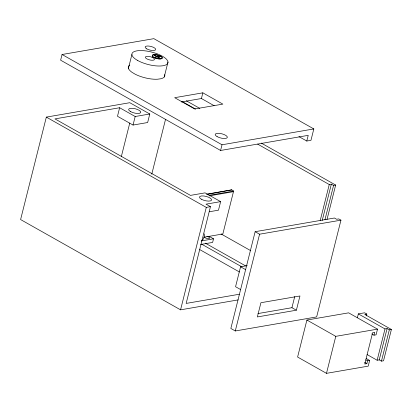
<?xml version="1.0" encoding="UTF-8"?>
<svg xmlns="http://www.w3.org/2000/svg" width="412" height="412" viewBox="0 0 412 412"><rect width="100%" height="100%" fill="white"/><g stroke="black" fill="none" stroke-linecap="round" stroke-linejoin="round"><path stroke-width="0.62" d="M149.788 113.995L135.182 116.514L119.629 107.738L117.487 116.277L133.04 125.052L147.645 122.529L149.788 113.995L129.795 102.706L46.335 117.111L20.6 219.56L180.559 309.834L238.172 299.89M306.791 141.038L310.962 140.317L313.82 128.935L153.867 38.661L62.058 54.502L60.631 60.198L220.585 150.473L308.222 135.347L306.791 141.038L298.963 136.619M128.307 68.83L131.892 54.554M121.324 156.622L129.754 123.075M133.04 125.052L135.182 116.514M164.244 76.936L167.983 62.042M151.77 174.163L165.567 119.228M181.388 101.98L201.422 98.525L202.848 92.829L222.846 104.118L194.675 108.974L174.683 97.69L202.848 92.829M180.559 309.834L206.288 207.385L210.465 206.664L186.162 303.423L239.269 294.256M220.585 150.473L222.017 144.777L313.82 128.935M119.629 107.738L54.951 118.898L190.468 195.381L205.073 192.862L220.626 201.638L218.484 210.177L209.353 211.753M209.064 236.297L213.524 238.816L212.618 242.426L200.567 244.507M207.123 194.325L231.915 189.839L206.546 194.217M231.863 190.056L233.625 191.05L222.846 233.97L203.816 237.25M247.257 265.637L240.567 266.791L235.561 286.711L240.562 289.533M255.141 231.698L230.838 328.457L235.278 330.965L316.653 316.921L340.956 220.162L338.736 218.911L336.65 219.272L334.426 218.015L255.141 231.698L259.586 234.207L340.956 220.162M235.278 330.965L259.586 234.207M257.943 313.568L291.938 307.702L294.734 296.568M296.382 310.21L299.957 295.981L260.92 302.717L257.351 316.946L296.382 310.21L291.938 307.702M320.165 220.734L329.26 184.53L331.346 184.169L333.566 185.421L335.656 185.06L327.03 219.395M322.251 220.374L331.346 184.169M324.944 219.756L333.566 185.421M371.773 333.941L373.993 335.193L376.079 334.832L377.51 329.142L348.629 312.842L306.899 320.042L297.603 357.039L326.484 373.339L368.215 366.139L369.646 360.443L366.314 358.564M326.484 373.339L335.78 336.341L377.51 329.142M357.42 317.57L358.347 313.887L364.605 312.806L366.829 314.062L366.366 315.901M373.993 335.193L374.709 332.35L372.623 332.705L364.759 364.012L366.845 363.652L367.561 360.804L369.646 360.443M377.145 360.237L385.004 328.936L387.089 328.575L389.314 329.827L391.4 329.466L383.536 360.773L381.45 361.133L379.231 359.877L377.145 360.237L367.144 354.593M379.231 359.877L387.089 328.575M381.45 361.133L389.314 329.827M208.889 195.319L233.625 191.05M209.363 195.849L233.465 191.688M220.626 201.638L206.021 204.156L210.465 206.664M201.473 240.891L213.524 238.816M366.829 314.062L364.738 314.423L391.4 329.466M201.422 98.525L214.194 105.73M186.322 100.785L199.748 108.361M261.27 143.082L335.656 185.06M182.15 101.507L195.576 109.082M257.665 144.123L329.26 184.53M62.058 54.502L222.017 144.777M46.335 117.111L206.288 207.385M221.053 233.934L250.702 250.666M358.347 313.887L385.004 328.936M205.31 243.152L245.583 265.879M201.7 244.187L241.968 266.914M240.567 266.791L245.562 269.613M199.707 249.564L239.418 271.977M306.899 320.042L335.78 336.341M365.892 359.867L367.561 360.804M364.625 362.395L366.845 363.652M204.11 233.743A4.97 2.879 -60.6 0 1 201.638 240.969M206.875 236.437A2.781 0.968 14.1 0 1 209.651 237.925A2.781 0.968 14.1 0 1 207.514 238.548A2.781 0.968 14.1 0 1 204.367 237.173M164.723 74.654A18.782 6.546 14.1 0 1 160.871 78.759L157.435 79.228A18.782 6.546 14.1 0 1 135.177 74.212L131.861 72.224A18.782 6.546 14.1 0 1 129.785 65.086M152.857 54.961L152.394 55.306A5.16 1.797 14.1 0 0 153.841 57.397L154.907 57.912A5.16 1.797 14.1 0 0 161.36 58.777A5.16 1.797 14.1 0 0 160.726 56.212L157.132 54.92A5.16 1.797 14.1 0 0 152.857 54.961M154.006 54.971L157.111 56.768L154.253 57.345L157.291 56.866L160.634 58.612L157.456 56.835L160.314 56.259L157.281 56.738L154.006 54.971M157.909 55.151L156.632 54.873A5.032 1.751 14.1 0 0 152.553 55.306A5.032 1.751 14.1 0 0 154.315 57.582L155.422 58.061A5.032 1.751 14.1 0 0 161.53 58.628A5.032 1.751 14.1 0 0 160.258 56.022L157.909 55.151M152.11 57.283L150.988 56.882A4.723 1.643 14.1 0 0 145.374 57.5A4.723 1.643 14.1 0 0 152.007 60.26A4.723 1.643 14.1 0 0 153.084 57.757L152.11 57.283M137.577 60.43A18.545 6.463 14.1 0 0 167.514 63.664A18.545 6.463 14.1 0 0 144.72 50.8A18.545 6.463 14.1 0 0 137.577 60.43M146.811 48.884A5.438 1.895 14.1 0 0 155.587 49.831A5.438 1.895 14.1 0 0 148.907 46.062A5.438 1.895 14.1 0 0 146.811 48.884M217.098 136.624A6.262 2.184 14.1 0 0 227.208 137.716A6.262 2.184 14.1 0 0 219.514 133.37A6.262 2.184 14.1 0 0 217.098 136.624M130.537 111.585A6.262 2.184 14.1 0 0 140.647 112.677A6.262 2.184 14.1 0 0 132.947 108.335A6.262 2.184 14.1 0 0 130.537 111.585M201.375 199.228A6.262 2.184 14.1 0 0 211.48 200.32A6.262 2.184 14.1 0 0 203.786 195.978A6.262 2.184 14.1 0 0 201.375 199.228"/></g></svg>
